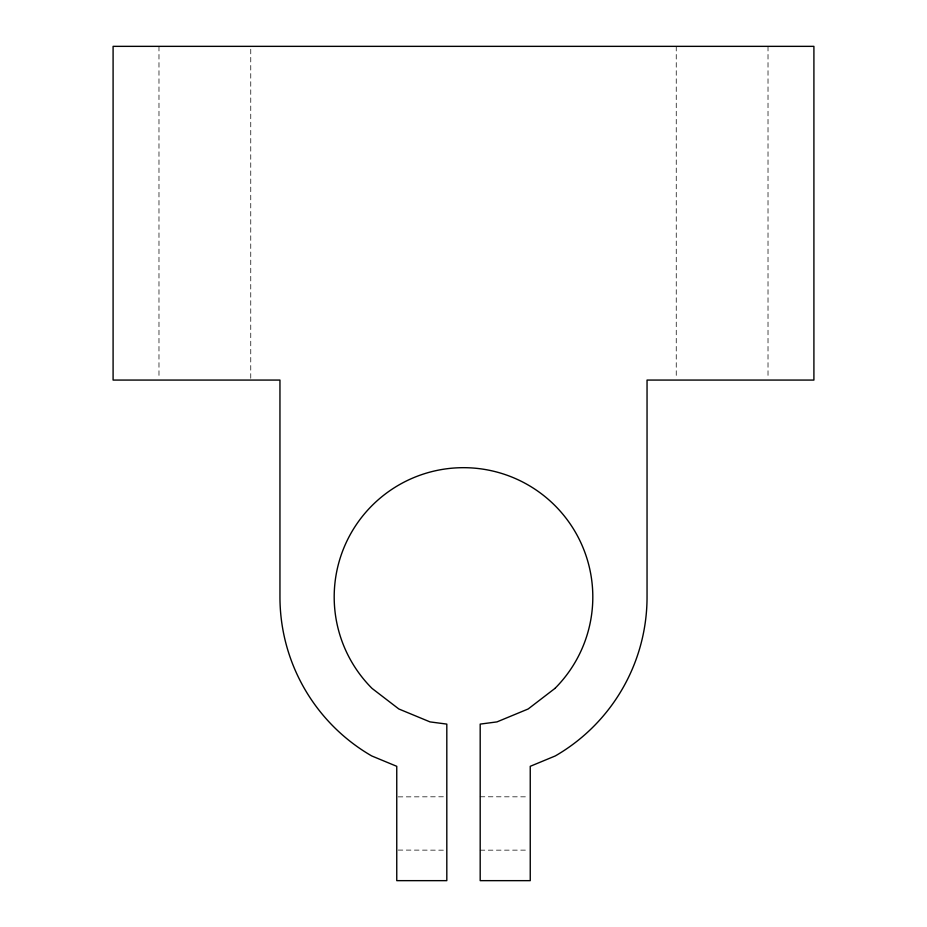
<?xml version="1.0" encoding="UTF-8"?>
<svg xmlns="http://www.w3.org/2000/svg" width="927" height="927" viewBox="0 0 927 927"><rect width="100%" height="100%" fill="white"/><g stroke="black" fill="none" stroke-linecap="round" stroke-linejoin="round"><path stroke-width="0.7" stroke-dasharray="4.63 3.48" d="M398.181 796.872L446.814 796.78M480.186 796.78L528.819 796.838M398.181 850.082L446.814 850.175M480.186 850.175L528.819 850.129M768.019 46.35L768.019 378.622M676.246 46.35L676.246 378.622M250.754 49.235L250.754 378.622M158.98 46.35L158.98 377.185"/><path stroke-width="1.39" d="M554.937 688.425L528.158 708.981L496.965 721.901L480.186 724.103L480.186 880.65L530.244 880.65L530.244 766.316L555.273 755.945A183.546 183.546 0 0 0 647.046 596.988L647.046 380.07L813.906 380.07L813.906 46.35L113.094 46.35L113.094 380.07L279.954 380.07L279.954 596.988A183.546 183.546 0 0 0 371.727 755.945L396.756 766.316L396.756 880.65L446.814 880.65L446.814 724.103L430.035 721.901L398.842 708.981L372.063 688.425A129.316 129.316 0 0 1 372.063 505.551A129.316 129.316 0 0 1 554.937 505.551A129.316 129.316 0 0 1 554.937 688.425"/></g></svg>
